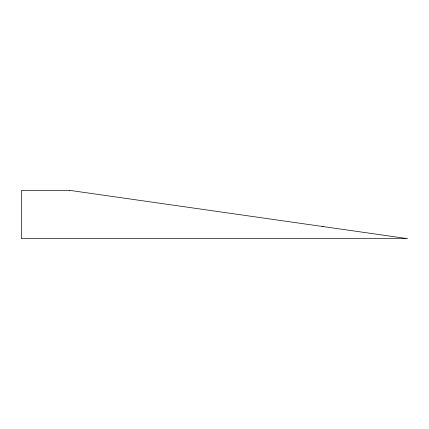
<?xml version="1.0" encoding="UTF-8"?>
<svg xmlns="http://www.w3.org/2000/svg" width="429" height="429" viewBox="0 0 429 429"><rect width="100%" height="100%" fill="white"/><g stroke="black" fill="none" stroke-linecap="round" stroke-linejoin="round"><path stroke-width="0.64" d="M322.233 226.566L323.091 226.566M69.713 190.369L21.45 190.369L21.45 238.631L407.55 238.631L69.713 190.369"/></g></svg>
